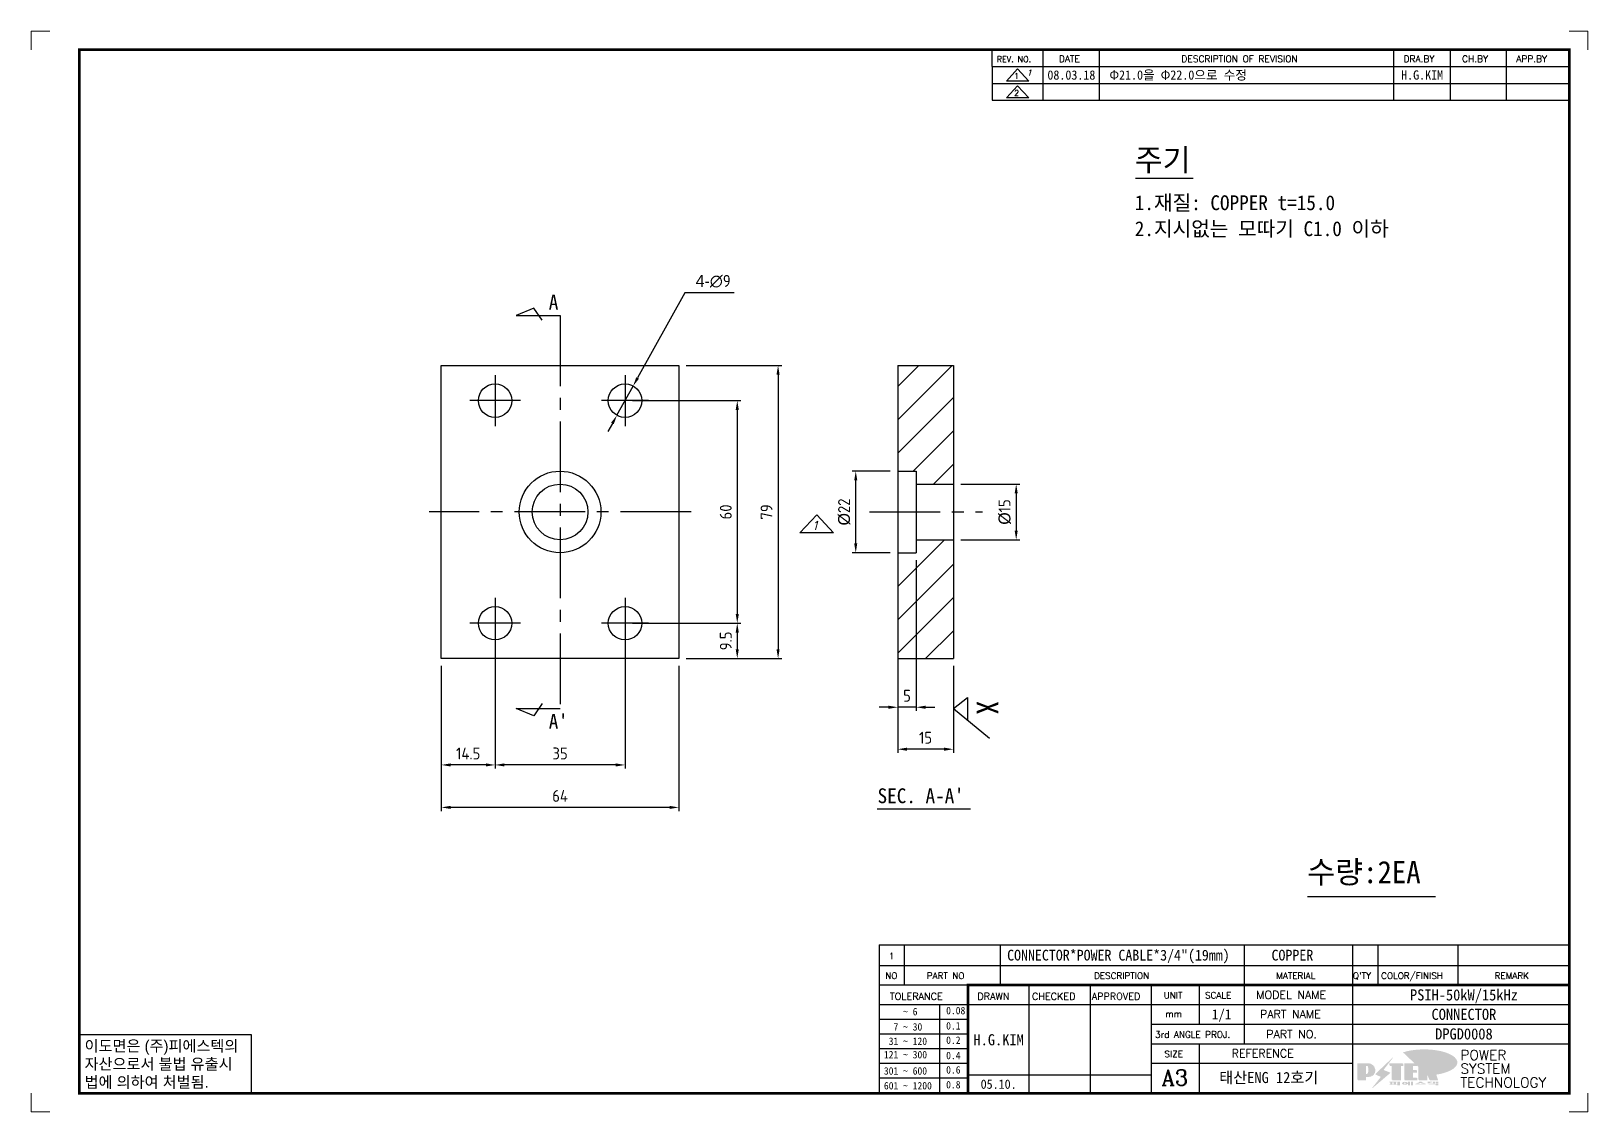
# Model space of a CAD drawing. Header units: millimetres. Extents: x 0 to 1342, y 0 to 952.
# Drawn here: x 455.8 to 875.3, y 0 to 291.3 of the extents above; entities that cross this region are included whole.
import ezdxf
from ezdxf.enums import TextEntityAlignment as Align

# ---------------------------------------------------------------- set-up
doc = ezdxf.new("R2010")
doc.units = ezdxf.units.MM
doc.linetypes.add('CENTER', pattern=[50.8, 31.75, -6.35, 6.35, -6.35])
doc.linetypes.add('CENTER2', pattern=[28.575, 19.05, -3.175, 3.175, -3.175])
doc.layers.add('FORMAT-1', color=7, linetype='Continuous')
doc.layers.add('line', color=3, linetype='Continuous')
doc.styles.add('h1', font='')
doc.styles.add('HAN', font='')
doc.styles.add('RC', font='ROMANC.SHX')
doc.styles.add('ROMANT', font='romant')
doc.styles.add('RT', font='ROMANT.SHX', dxfattribs={"oblique": 15})
doc.styles.get("Standard").update_dxf_attribs({"font": 'ISOCP.SHX', "bigfont": 'WHGTXT.SHX'})
doc.styles.get('h1').set_extended_font_data('New Gulim')
doc.styles.get('HAN').set_extended_font_data('GulimChe')
doc.dimstyles.new('PSTEK-1', dxfattribs={"dimtxt": 3.2, "dimasz": 2.5, "dimexe": 1, "dimexo": 2, "dimgap": 1.5, "dimtad": 1, "dimtoh": 1, "dimrnd": 0.05, "dimzin": 9, "dimdsep": 46, "dimtxsty": 'Standard', "dimcen": 0, "dimclrt": 3, "dimadec": 1, "dimazin": 2, "dimtfac": 1, "dimtmove": 0, "dimatfit": 3, "dimfxl": 0, "dimtolj": 1, "dimtzin": 0, "dimarcsym": 0})

# ---------------------------------------------------------------- blocks, each defined once
blk = doc.blocks.new('*D84')
at = {"color": 0, "lineweight": -2}
for p, q in [((617.86, 191.7), (647.11, 191.7)), ((646.11, 189.2), (646.11, 134.2)), ((617.86, 131.7), (647.11, 131.7))]:
    blk.add_line(p, q, dxfattribs=at)
at = {"color": 0}
for points in [[(645.69, 189.2), (646.53, 189.2), (646.11, 191.7)], [(645.69, 134.2), (646.53, 134.2), (646.11, 131.7)]]:
    blk.add_solid(points, dxfattribs=at)
at = {"layer": 'DEFPOINTS', "color": 0}
for p in [(615.86, 191.7, 1841.33), (615.86, 131.7, 1841.33), (646.11, 131.7)]:
    blk.add_point(p, dxfattribs=at)
at = {"color": 3, "insert": (643.01, 161.7), "char_height": 3.2, "attachment_point": 5, "rotation": 90}
blk.add_mtext('\\A1;60', dxfattribs=at)
blk = doc.blocks.new('*D85')
at = {"color": 0, "lineweight": -2}
for p, q in [((632.36, 201.2), (658.11, 201.2)), ((657.11, 198.7), (657.11, 124.7)), ((632.36, 122.2), (658.11, 122.2))]:
    blk.add_line(p, q, dxfattribs=at)
at = {"color": 0}
for points in [[(656.69, 198.7), (657.52, 198.7), (657.11, 201.2)], [(656.69, 124.7), (657.52, 124.7), (657.11, 122.2)]]:
    blk.add_solid(points, dxfattribs=at)
at = {"layer": 'DEFPOINTS', "color": 0}
for p in [(630.36, 201.2, 1841.33), (630.36, 122.2, 1841.33), (657.11, 122.2)]:
    blk.add_point(p, dxfattribs=at)
at = {"color": 3, "insert": (654.01, 161.7), "char_height": 3.2, "attachment_point": 5, "rotation": 90}
blk.add_mtext('\\A1;79', dxfattribs=at)
blk = doc.blocks.new('*D86')
at = {"color": 0, "lineweight": -2}
for p, q in [((580.86, 130.2), (580.86, 92.51)), ((615.86, 130.2), (615.86, 92.51)), ((613.36, 93.51), (583.36, 93.51))]:
    blk.add_line(p, q, dxfattribs=at)
at = {"color": 0}
for points in [[(583.36, 93.93), (583.36, 93.1), (580.86, 93.51)], [(613.36, 93.93), (613.36, 93.1), (615.86, 93.51)]]:
    blk.add_solid(points, dxfattribs=at)
at = {"layer": 'DEFPOINTS', "color": 0}
for p in [(580.86, 132.2, 1841.33), (615.86, 132.2, 1841.33), (580.86, 93.51)]:
    blk.add_point(p, dxfattribs=at)
at = {"color": 3, "insert": (598.36, 96.61), "char_height": 3.2, "attachment_point": 5}
blk.add_mtext('\\A1;35', dxfattribs=at)
blk = doc.blocks.new('*D87')
at = {"color": 0, "lineweight": -2}
for p, q in [((566.36, 120.2), (566.36, 81.06)), ((630.36, 120.2), (630.36, 81.06)), ((627.86, 82.06), (568.86, 82.06))]:
    blk.add_line(p, q, dxfattribs=at)
at = {"color": 0}
for points in [[(568.86, 82.48), (568.86, 81.65), (566.36, 82.06)], [(627.86, 82.48), (627.86, 81.65), (630.36, 82.06)]]:
    blk.add_solid(points, dxfattribs=at)
at = {"layer": 'DEFPOINTS', "color": 0}
for p in [(566.36, 122.2, 1841.33), (630.36, 122.2, 1841.33), (566.36, 82.06)]:
    blk.add_point(p, dxfattribs=at)
at = {"color": 3, "insert": (598.36, 85.16), "char_height": 3.2, "attachment_point": 5}
blk.add_mtext('\\A1;64', dxfattribs=at)
blk = doc.blocks.new('no3')
at = {"color": 180}
for p, q in [((0, 5.5), (0, 0)), ((0, 5.5), (186, 5.5)), ((6.79, 5.5), (6.79, 0)), ((32.74, 0.11), (32.74, 5.5)), ((98.4, 5.5), (98.4, 0)), ((127.61, 5.5), (127.61, 0)), ((134.43, 5.5), (134.43, 0)), ((155.98, 5.5), (155.98, 0))]:
    blk.add_line(p, q, dxfattribs=at)
at = {"color": 2, "style": 'HAN'}
for tag, p in [('PART-NO', (19.76, 2.75)), ('MATERIAL', (111.38, 2.75)), ("Q'TY", (131.02, 2.75)), ('COLOR/FINISH', (145.2, 2.75)), ('REMARK', (170.76, 2.75))]:
    blk.add_attdef(tag, text='', height=2.9, dxfattribs=at).set_placement(p, align=Align.MIDDLE_CENTER)
blk.add_attdef('DESCRIPTION', text='', height=2.9, dxfattribs=at).set_placement((34.51, 2.75), align=Align.MIDDLE_LEFT)
at = {"color": 2, "style": 'RT', "oblique": 15}
blk.add_attdef('NO', text='', height=1.74, dxfattribs=at).set_placement((3.38, 2.51), align=Align.MIDDLE_CENTER)
blk = doc.blocks.new('t3')
for p, q in [((0, 15.88), (46.25, 15.88)), ((0, 15.88), (0, 0)), ((46.25, 15.88), (46.25, 0)), ((0, 0), (46.25, 0))]:
    blk.add_line(p, q)
at = {"color": 1, "style": 'h1'}
for s, p in [('이도면은 (주)피에스텍의', (1.4, 11.29)), ('자산으로서 불법 유출시', (1.4, 6.41)), ('법에 의하여 처벌됨.', (1.4, 1.52))]:
    blk.add_text(s, height=3, dxfattribs=at).set_placement(p)
blk = doc.blocks.new('new LOGO')
at = {"layer": 'line'}
h = blk.add_hatch(color=1, dxfattribs=at)
h.paths.add_polyline_path([(41.5, 16.4), (54.3, 16.4, 1), (54.3, 82.9), (0, 82.9), (0, -0.1), (41.5, -0.1)])
h.paths.add_polyline_path([(41.5, 27.9), (41.5, 71.9), (43.6, 71.9, -0.414214), (54.6, 60.9), (54.6, 38.9, -0.414214), (43.6, 27.9)], flags=16)
h.paths.add_polyline_path([(214.7, 71.9), (227.5, 71.9), (227.5, 82.9), (159.7, 82.9), (159.7, 71.9), (172.5, 71.9), (172.5, -0.1), (214.7, -0.1)])
h.paths.add_polyline_path([(276, 37.4), (294.8, 37.4), (294.8, 49.1), (276, 49.1), (276, 71.9), (294.8, 71.9), (294.8, 82.9), (234.5, 82.9), (234.5, -0.1), (297, -0.1), (297, 10.9), (276, 10.9)])
h.paths.add_polyline_path([(347.2, 35.2), (359.7, -0.1), (400.5, -0.1), (379.6, 66.8), (399.7, 82.9), (380.6, 82.9), (347.2, 61.6), (347.2, 82.9), (305.5, 82.9), (305.5, -0.1), (347.2, -0.1)])
h = blk.add_hatch(color=250, dxfattribs=at)
h.paths.add_polyline_path([(44.5, 69.4), (46.6, 69.4, -0.129793), (52, 68, 0.221832), (43.6, 71.9), (41.5, 71.9), (41.5, 27.9), (43.6, 27.9, 0.02048), (44.5, 28)], flags=17)
h.paths.add_polyline_path([(44.5, 13.9), (57.3, 13.9, 0.72362), (77.1, 73.9, -0.679777), (54.3, 16.4), (41.5, 16.4), (41.5, -0.1), (3, -0.1), (3, -2.6), (44.5, -2.6)])
h.paths.add_polyline_path([(117.9, 14.2), (71.5, -44.4), (77.1, -39.6), (120.8, 15.6), (92, 28.9), (173.3, 106), (177.5, 111.4), (89.1, 27.6)])
h.paths.add_polyline_path([(162.7, 71.9), (162.7, 69.4), (172.5, 69.4), (172.5, 71.9)], flags=17)
h.paths.add_polyline_path([(217.7, 69.4), (230.5, 69.4), (230.5, 80.4), (227.5, 80.4), (227.5, 71.9), (214.7, 71.9), (214.7, -0.1), (175.5, -0.1), (175.5, -2.6), (217.7, -2.6)])
h.paths.add_polyline_path([(297.8, 46.6), (294.8, 46.6), (294.8, 37.4), (276, 37.4), (276, 10.9), (279, 10.9), (279, 34.9), (297.8, 34.9)])
h.paths.add_polyline_path([(300, 8.4), (297, 8.4), (297, -0.1), (237.5, -0.1), (237.5, -2.6), (300, -2.6)])
h.paths.add_polyline_path([(297.8, 80.4), (294.8, 80.4), (294.8, 71.9), (276, 71.9), (276, 49.1), (279, 49.1), (279, 69.4), (297.8, 69.4)])
h.paths.add_polyline_path([(350.2, 80.4), (347.2, 80.4), (347.2, 61.6), (350.2, 63.5)])
h.paths.add_polyline_path([(350.2, 26.7), (347.2, 35.2), (347.2, -0.1), (308.5, -0.1), (308.5, -2.6), (350.2, -2.6)])
h.paths.add_polyline_path([(402.7, 80.4), (396.5, 80.4), (379.6, 66.8), (400.5, -0.1), (361.8, -0.1), (362.7, -2.6), (403.5, -2.6), (382.6, 64.3)])
blk.add_hatch(color=5, dxfattribs=at).paths.add_polyline_path([(166.3, 35), (131, 49), (180.4, 112.7), (92, 28.9), (120.8, 15.6), (74.4, -43)])
h = blk.add_hatch(color=253, dxfattribs=at)
edge = h.paths.add_edge_path()
edge.add_ellipse((333.9, 86.4), major_axis=(-165.9, 0), ratio=0.39426, start_angle=111.51268, end_angle=334.46902)
edge.add_ellipse((314.1, 81.2), major_axis=(-153.7, 0), ratio=0.40699, start_angle=121.30662, end_angle=327.74369, ccw=False)
edge.add_line((394, 27.8), (394.7, 25.6))
h = blk.add_hatch(color=250, dxfattribs=at)
edge = h.paths.add_edge_path()
edge.add_ellipse((237.8, -17.6), major_axis=(-14.3, 0), ratio=0.526336, start_angle=192.2456, end_angle=269.07481)
edge.add_line((238.1, -10.1), (237.6, -10.1))
edge.add_ellipse((237.8, -17.6), major_axis=(-14.3, 0), ratio=0.526336, start_angle=270.92519, end_angle=449.07481)
edge.add_line((237.6, -25.1), (238.1, -25.1))
edge.add_ellipse((237.8, -17.6), major_axis=(-14.3, 0), ratio=0.526336, start_angle=450.92519, end_angle=527.7544)
edge.add_line((251.7, -19.2), (254.1, -19.2))
edge.add_line((254.1, -19.2), (254.1, -27.1))
edge.add_line((254.1, -27.1), (263.1, -27.1))
edge.add_line((263.1, -27.1), (263.1, -10.1))
edge.add_line((263.1, -10.1), (254.1, -10.1))
edge.add_line((254.1, -10.1), (254.1, -16))
edge.add_line((254.1, -16), (251.7, -16))
h.paths.add_polyline_path([(241, -16.4), (241, -18.7, -1), (234.4, -18.7), (234.4, -16.4, -1)], flags=16)
h.paths.add_polyline_path([(278.2, -10.1), (268.1, -10.1), (268.1, -27.1), (278.2, -27.1)])
h.paths.add_polyline_path([(310.3, -10.1), (310.3, -11.1, -0.157169), (289.3, -17.5), (294, -19.9, 0.128407), (316.3, -15.9, 0.128407), (338.6, -19.9), (343.3, -17.5, -0.157169), (322.2, -11.1), (322.2, -10.1)])
h.paths.add_polyline_path([(342.1, -25.1), (342.1, -22.3), (290.4, -22.3), (290.4, -25.1)])
h.paths.add_polyline_path([(352, -10.1), (352, -16.2, 0.414214), (354, -18.2), (378.7, -18.2), (378.7, -19.6), (390.2, -19.6), (390.2, -10.1), (378.7, -10.1), (378.7, -13.6), (374.7, -13.6), (374.7, -15.1), (378.7, -15.1), (378.7, -16.2), (364.7, -16.2), (364.7, -15.1), (371.2, -15.1), (371.2, -13.6), (364.7, -13.6), (364.7, -12.6), (374.7, -12.6), (374.7, -10.1)])
h.paths.add_polyline_path([(393.8, -10.1), (393.8, -19.6), (405, -19.6), (405, -10.1)])
h.paths.add_polyline_path([(405, -27.1), (405, -20.9), (356.8, -20.9), (356.8, -23), (391.8, -23), (391.8, -27.1)])
h.paths.add_polyline_path([(200.4, -10.1), (200.4, -22.3), (193.2, -22.3), (193.2, -12.6), (196.6, -12.6), (196.6, -10.1), (161, -10.1), (161, -12.6), (164.5, -12.6), (164.5, -22.3), (161, -22.3), (161, -25.1), (200.4, -25.1), (200.4, -27.1), (213.9, -27.1), (213.9, -10.1)])
h.paths.add_polyline_path([(182, -12.6), (175.6, -12.6), (175.6, -22.3), (182, -22.3)], flags=17)
blk = doc.blocks.new('format-3')
at = {"color": 3, "lineweight": 9}
for p, q in [((0, 286.3), (0, 291.3)), ((5, 291.3), (0, 291.3)), ((414.5, 291.3), (419.5, 291.3)), ((419.5, 286.3), (419.5, 291.3)), ((0, 5), (0, 0)), ((419.5, 5), (419.5, 0)), ((5, 0), (0, 0)), ((414.5, 0), (419.5, 0))]:
    blk.add_line(p, q, dxfattribs=at)
at = {"color": 180}
for p, q in [((258.97, 281.75), (258.97, 286.3)), ((272.71, 281.75), (272.71, 286.3)), ((287.94, 281.75), (287.94, 286.3)), ((367.22, 281.75), (367.22, 286.3)), ((382.45, 281.75), (382.45, 286.3)), ((397.61, 281.75), (397.61, 286.3)), ((258.97, 281.75), (414.5, 281.75)), ((228.5, 39.49), (228.5, 5)), ((228.5, 39.49), (414.5, 39.49)), ((235.29, 39.49), (235.29, 34.21)), ((261.24, 34.21), (261.24, 39.49)), ((326.9, 39.49), (326.9, 34.21)), ((356.11, 39.49), (356.11, 34.21)), ((362.93, 39.49), (362.93, 34.21)), ((384.48, 39.49), (384.48, 34.21)), ((228.5, 34.21), (252.48, 34.21)), ((268.96, 5), (268.96, 34.21)), ((285.45, 5), (285.45, 34.21)), ((301.94, 5), (301.94, 34.21)), ((314.72, 34.21), (314.72, 23.65)), ((326.9, 34.21), (326.9, 18.37)), ((356.11, 34.21), (356.11, 5)), ((228.5, 28.93), (252.48, 28.93)), ((244.89, 5.23), (244.89, 28.93)), ((252.48, 28.93), (414.5, 28.93)), ((228.5, 24.98), (252.48, 24.98)), ((228.5, 21.03), (252.48, 21.03)), ((301.94, 23.65), (414.5, 23.65)), ((228.5, 17.08), (252.48, 17.08)), ((301.94, 18.37), (414.5, 18.37)), ((314.72, 18.37), (314.72, 5)), ((228.5, 13.13), (252.48, 13.13)), ((301.94, 13.09), (356.11, 13.09)), ((228.5, 9.18), (252.48, 9.18)), ((252.48, 9.95), (301.94, 9.95))]:
    blk.add_line(p, q, dxfattribs=at)
at = {"const_width": 0.7}
blk.add_lwpolyline([(252.48, 5), (252.48, 34.21), (414.5, 34.21)], dxfattribs=at)
at = {"layer": 'FORMAT-1', "const_width": 0.7}
blk.add_lwpolyline([(13, 5), (13, 286.3), (414.5, 286.3), (414.5, 5)], close=True, dxfattribs=at)
blk.add_blockref('t3', (13, 5))
at = {"xscale": 0.05400000000000027, "yscale": 0.05400000000000027, "zscale": 0.05400000000000027}
blk.add_blockref('new LOGO', (357.35, 8.65), dxfattribs=at)
at = {"color": 2}
for s, height, style, p in [('REV. NO.', 1.56, 'RC', (260.23, 282.95)), ('DATE', 1.788, 'RC', (276.95, 282.94)), ('DESCRIPTION OF REVISION', 1.7875, 'RC', (309.98, 282.94)), ('DRA.BY', 1.788, 'RC', (369.83, 282.94)), ('CH.BY', 1.788, 'RC', (385.59, 282.94)), ('APP.BY', 1.788, 'RC', (400.18, 282.94)), ('COLOR/FINISH', 1.7424, 'RC', (363.8, 35.83)), ('NO', 1.742, 'RC', (230.16, 35.83)), ('PART NO', 1.742, 'RC', (241.36, 35.83)), ('DESCRIPTION', 1.7424, 'RC', (286.43, 35.83)), ('MATERIAL', 1.742, 'RC', (335.52, 35.83)), ("Q'TY", 1.742, 'RC', (356.17, 35.83)), ('REMARK', 1.742, 'RC', (394.37, 35.83)), (' TOLERANCE', 1.9, 'RC', (230.11, 30.22)), ('DRAWN', 1.9, 'RC', (255, 30.22)), ('CHECKED', 1.9, 'RC', (269.71, 30.22)), ('APPROVED', 1.9, 'RC', (285.8, 30.22)), ('UNIT', 1.742, 'RC', (305.19, 30.55)), ('SCALE', 1.742, 'RC', (316.32, 30.55)), ('MODEL NAME', 2.178, 'RC', (330.12, 30.46)), ('    ~ 6', 2, 'HAN', (229.8, 26.03)), ('0.08', 2, 'HAN', (246.57, 26.31)), ('mm', 1.742, 'RC', (305.67, 25.56)), ('PART NAME', 2.178, 'RC', (331.17, 25.24)), ('  7 ~ 30', 2, 'HAN', (229.8, 21.91)), ('0.1', 2, 'HAN', (246.57, 22.2)), ('3rd ANGLE PROJ.', 1.7424, 'RC', (302.87, 19.97)), ('PART NO.', 2.178, 'RC', (332.84, 19.85)), (' 31 ~ 120', 2, 'HAN', (229.8, 18.04)), ('0.2', 2, 'HAN', (246.57, 18.32)), ('REFERENCE', 2.178, 'RC', (323.52, 14.69)), ('121 ~ 300', 2, 'HAN', (229.8, 14.42)), ('0.4', 2, 'HAN', (246.57, 14.2)), ('SIZE', 1.742, 'RC', (305.39, 14.71)), ('301 ~ 600', 2, 'HAN', (229.8, 10.04)), ('0.6', 2, 'HAN', (246.57, 10.32)), ('601 ~ 1200', 2, 'HAN', (229.8, 6.05)), ('0.8', 2, 'HAN', (246.57, 6.33))]:
    blk.add_text(s, height=height, dxfattribs=dict(at, style=style)).set_placement(p)
at = {"style": 'ROMANT'}
for s, p in [('POWER', (385.15, 13.96)), ('SYSTEM', (385.15, 10.31)), ('TECHNOLOGY', (385.15, 6.56))]:
    blk.add_text(s, height=2.7, dxfattribs=at).set_placement(p)
at = {"color": 2, "lineweight": 25, "style": 'RC'}
blk.add_text('A3', height=4.182, dxfattribs=at).set_placement((304.61, 7.14))
at = {"style": 'HAN'}
for tag, height, p in [('MODEL-NAME', 3, (386.1, 31.53)), ('SCALE', 2.7, (320.81, 26.29)), ('PART-NAME', 3, (386.1, 26.29)), ('CH-BY', 3, (277.21, 19.44)), ('PART-NO', 3, (386.1, 21.01)), ('DRA-BY', 3, (260.72, 19.44)), ('APP-BY', 3, (293.7, 19.44)), ('DRA-DATE', 2.5, (260.72, 7.47)), ('CH-DATE', 2.5, (277.21, 7.47)), ('APP-DATE', 2.5, (293.7, 7.47)), ('관련업체', 3, (333.52, 9.26))]:
    blk.add_attdef(tag, text='', height=height, dxfattribs=at).set_placement(p, align=Align.MIDDLE_CENTER)
blk = doc.blocks.new('*D106')
at = {"color": 0, "lineweight": -2}
for p, q in [((706.36, 169.2), (722.28, 169.2)), ((721.28, 166.7), (721.28, 156.7)), ((706.36, 154.2), (722.28, 154.2))]:
    blk.add_line(p, q, dxfattribs=at)
at = {"color": 0}
for points in [[(720.86, 166.7), (721.69, 166.7), (721.28, 169.2)], [(720.86, 156.7), (721.69, 156.7), (721.28, 154.2)]]:
    blk.add_solid(points, dxfattribs=at)
at = {"layer": 'DEFPOINTS', "color": 0}
for p in [(704.36, 169.2, -1841.33), (704.36, 154.2, -1841.33), (721.28, 154.2)]:
    blk.add_point(p, dxfattribs=at)
at = {"color": 3, "insert": (718.18, 161.7), "char_height": 3.2, "attachment_point": 5, "rotation": 90}
blk.add_mtext('\\A1;{\\f??|b0|i0|c0|p49;%%C}15', dxfattribs=at)
blk = doc.blocks.new('*D107')
at = {"color": 0, "lineweight": -2}
for p, q in [((687.36, 172.7), (677.04, 172.7)), ((678.04, 153.2), (678.04, 170.2)), ((687.36, 150.7), (677.04, 150.7))]:
    blk.add_line(p, q, dxfattribs=at)
at = {"color": 0}
for points in [[(677.62, 170.2), (678.45, 170.2), (678.04, 172.7)], [(677.62, 153.2), (678.45, 153.2), (678.04, 150.7)]]:
    blk.add_solid(points, dxfattribs=at)
at = {"layer": 'DEFPOINTS', "color": 0}
for p in [(678.04, 172.7), (689.36, 172.7, -1841.33), (689.36, 150.7, -1841.33)]:
    blk.add_point(p, dxfattribs=at)
at = {"color": 3, "insert": (674.94, 161.7), "char_height": 3.2, "attachment_point": 5, "rotation": 90}
blk.add_mtext('\\A1;{\\f??|b0|i0|c0|p49;%%C}22', dxfattribs=at)
blk = doc.blocks.new('*D108')
at = {"color": 0, "lineweight": -2}
for p, q in [((689.36, 120.2), (689.36, 96.75)), ((704.36, 120.2), (704.36, 96.75)), ((701.86, 97.75), (691.86, 97.75))]:
    blk.add_line(p, q, dxfattribs=at)
at = {"color": 0}
for points in [[(691.86, 98.17), (691.86, 97.33), (689.36, 97.75)], [(701.86, 98.17), (701.86, 97.33), (704.36, 97.75)]]:
    blk.add_solid(points, dxfattribs=at)
at = {"layer": 'DEFPOINTS', "color": 0}
for p in [(689.36, 122.2, -1841.33), (704.36, 122.2, -1841.33), (689.36, 97.75)]:
    blk.add_point(p, dxfattribs=at)
at = {"color": 3, "insert": (696.86, 100.85), "char_height": 3.2, "attachment_point": 5}
blk.add_mtext('\\A1;15', dxfattribs=at)
blk = doc.blocks.new('*D109')
at = {"color": 0, "lineweight": -2}
for p, q in [((689.36, 148.7), (689.36, 108.06)), ((694.36, 148.7), (694.36, 108.06)), ((686.86, 109.06), (684.36, 109.06)), ((694.36, 109.06), (689.36, 109.06)), ((696.86, 109.06), (699.36, 109.06))]:
    blk.add_line(p, q, dxfattribs=at)
at = {"color": 0}
for points in [[(686.86, 109.48), (686.86, 108.64), (689.36, 109.06)], [(696.86, 109.48), (696.86, 108.64), (694.36, 109.06)]]:
    blk.add_solid(points, dxfattribs=at)
at = {"layer": 'DEFPOINTS', "color": 0}
for p in [(689.36, 150.7, -1841.33), (694.36, 150.7, -1841.33), (689.36, 109.06)]:
    blk.add_point(p, dxfattribs=at)
at = {"color": 3, "insert": (691.86, 112.16), "char_height": 3.2, "attachment_point": 5}
blk.add_mtext('\\A1;5', dxfattribs=at)
blk = doc.blocks.new('*D110')
at = {"color": 0, "lineweight": -2}
for p, q in [((631.95, 220.77), (619.25, 197.82)), ((645.32, 220.77), (631.95, 220.77)), ((613.69, 187.76), (618.04, 195.63)), ((612.48, 185.57), (611.27, 183.38))]:
    blk.add_line(p, q, dxfattribs=at)
at = {"color": 0}
for points in [[(618.89, 198.02), (619.62, 197.62), (618.04, 195.63)], [(612.11, 185.77), (612.84, 185.37), (613.69, 187.76)]]:
    blk.add_solid(points, dxfattribs=at)
at = {"layer": 'DEFPOINTS', "color": 0}
for p in [(618.04, 195.63, -1841.33), (613.69, 187.76, -1841.33)]:
    blk.add_point(p, dxfattribs=at)
at = {"color": 3, "insert": (639.62, 223.87), "char_height": 3.2, "attachment_point": 5}
blk.add_mtext('\\A1;{\\f??|b0|i0|c0|p49;4-}∅9', dxfattribs=at)
blk = doc.blocks.new('*D111')
at = {"color": 0, "lineweight": -2}
for p, q in [((580.86, 122.86), (580.86, 92.51)), ((566.36, 120.2), (566.36, 92.51)), ((578.36, 93.51), (568.86, 93.51))]:
    blk.add_line(p, q, dxfattribs=at)
at = {"color": 0}
for points in [[(568.86, 93.93), (568.86, 93.1), (566.36, 93.51)], [(578.36, 93.93), (578.36, 93.1), (580.86, 93.51)]]:
    blk.add_solid(points, dxfattribs=at)
at = {"layer": 'DEFPOINTS', "color": 0}
for p in [(566.36, 122.2, -1841.33), (580.86, 124.86, -1841.33), (566.36, 93.51)]:
    blk.add_point(p, dxfattribs=at)
at = {"color": 3, "insert": (573.61, 96.61), "char_height": 3.2, "attachment_point": 5}
blk.add_mtext('\\A1;14.5', dxfattribs=at)
blk = doc.blocks.new('*D112')
at = {"color": 0, "lineweight": -2}
for p, q in [((624.2, 131.7), (647.11, 131.7)), ((646.11, 129.2), (646.11, 124.7)), ((632.36, 122.2), (647.11, 122.2))]:
    blk.add_line(p, q, dxfattribs=at)
at = {"color": 0}
for points in [[(645.69, 129.2), (646.53, 129.2), (646.11, 131.7)], [(645.69, 124.7), (646.53, 124.7), (646.11, 122.2)]]:
    blk.add_solid(points, dxfattribs=at)
at = {"layer": 'DEFPOINTS', "color": 0}
for p in [(622.2, 131.7, -1841.33), (630.36, 122.2, -1841.33), (646.11, 122.2)]:
    blk.add_point(p, dxfattribs=at)
at = {"color": 3, "insert": (643.01, 126.95), "char_height": 3.2, "attachment_point": 5, "rotation": 90}
blk.add_mtext('\\A1;9.5', dxfattribs=at)
blk = doc.blocks.new('re3')
at = {"color": 180}
for p, q in [((0, 0), (0, -4.55)), ((6.87, -0.64), (3.86, -3.91)), ((9.88, -3.91), (3.86, -3.91)), ((6.87, -0.64), (9.88, -3.91)), ((13.74, -4.55), (13.74, 0)), ((28.97, -4.55), (28.97, 0)), ((108.25, -4.55), (108.25, 0)), ((123.49, -4.55), (123.49, 0)), ((138.64, -4.55), (138.64, 0)), ((0, -4.55), (155.53, -4.55))]:
    blk.add_line(p, q, dxfattribs=at)
at = {"color": 2, "style": 'RC', "oblique": 15}
blk.add_attdef('REV.NO', text='', height=1.56, dxfattribs=at).set_placement((6.59, -2.56), align=Align.MIDDLE_CENTER)
blk.add_attdef('-1', text='', height=1.56, dxfattribs=at).set_placement((9.37, -1.66), align=Align.MIDDLE_LEFT)
at = {"color": 2, "style": 'HAN'}
for tag, p in [('REV.-DATE', (21.36, -2.28)), ('DRA.BY', (115.87, -2.28)), ('CH.BY', (131.07, -2.28)), ('APP.BY', (147.09, -2.28))]:
    blk.add_attdef(tag, text='', height=2.5, dxfattribs=at).set_placement(p, align=Align.MIDDLE_CENTER)
blk.add_attdef('DESCRIPTION-OF-REVISION', text='', height=2.5, dxfattribs=at).set_placement((31.61, -2.28), align=Align.MIDDLE_LEFT)

msp = doc.modelspace()

# ---------------------------------------------------------------- hatches: boundary and pattern name
h = msp.add_hatch()
h.set_pattern_fill('ANSI31', color=256, scale=2, style=0)
h.set_pattern_definition([(45, (-89283.724, -6808.99), (-4.49012806, 4.49012806), [])])
h.paths.add_polyline_path([(694.355, 154.196), (694.355, 150.696), (689.355, 150.696), (689.355, 122.196), (704.355, 122.196), (704.355, 154.196)])
h.paths.add_polyline_path([(689.355, 172.696), (694.355, 172.696), (694.355, 169.196), (704.355, 169.196), (704.355, 201.196), (689.355, 201.196)])

# ---------------------------------------------------------------- linework, layer by layer
for p, q in [((753.395, 251.626), (768.957, 251.626)), ((683.847, 81.665), (708.95, 81.665)), ((799.774, 58.032), (834.228, 58.032))]:
    msp.add_line(p, q)
at = {"color": 2, "linetype": 'CENTER2'}
for p, q in [((598.364, 214.657, -1841.332), (598.364, 108.735, -1841.332)), ((633.676, 161.696, -1841.332), (563.052, 161.696, -1841.332)), ((681.739, 161.696, -1841.332), (712.176, 161.696, -1841.332))]:
    msp.add_line(p, q, dxfattribs=at)
at = {"color": 1}
for p, q in [((566.364, 201.196, -1841.332), (630.364, 201.196, -1841.332)), ((566.364, 122.196, -1841.332), (566.364, 201.196, -1841.332)), ((630.364, 201.196, -1841.332), (630.364, 122.196, -1841.332)), ((689.355, 201.196, -1841.332), (689.355, 122.196, -1841.332)), ((689.355, 201.196, -1841.332), (704.355, 201.196, -1841.332)), ((704.355, 201.196, -1841.332), (704.355, 122.196, -1841.332)), ((689.355, 172.696, -1841.332), (694.355, 172.696, -1841.332)), ((694.355, 172.696, -1841.332), (694.355, 150.696, -1841.332)), ((694.355, 169.196, -1841.332), (704.355, 169.196, -1841.332)), ((694.355, 154.196, -1841.332), (704.355, 154.196, -1841.332)), ((689.355, 150.696, -1841.332), (694.355, 150.696, -1841.332)), ((630.364, 122.196, -1841.332), (566.364, 122.196, -1841.332)), ((689.355, 122.196, -1841.332), (704.355, 122.196, -1841.332))]:
    msp.add_line(p, q, dxfattribs=at)
at = {"color": 6, "linetype": 'CENTER', "ltscale": 3}
for p, q in [((580.864, 198.529, -1841.332), (580.864, 184.863, -1841.332)), ((615.864, 198.529, -1841.332), (615.864, 184.863, -1841.332)), ((587.697, 191.696, -1841.332), (574.031, 191.696, -1841.332)), ((622.197, 191.696, -1841.332), (609.531, 191.696, -1841.332)), ((580.864, 138.529, -1841.332), (580.864, 124.863, -1841.332)), ((615.864, 138.529, -1841.332), (615.864, 124.863, -1841.332)), ((587.697, 131.696, -1841.332), (574.031, 131.696, -1841.332)), ((622.197, 131.696, -1841.332), (609.531, 131.696, -1841.332))]:
    msp.add_line(p, q, dxfattribs=at)
at = {"color": 180}
for p, q in [((667.513, 160.965), (663.003, 156.051)), ((667.513, 160.965), (672.024, 156.051)), ((672.024, 156.051), (663.003, 156.051))]:
    msp.add_line(p, q, dxfattribs=at)
at = {"color": 3}
for p, q in [((704.355, 108.722), (708.135, 111.716)), ((708.135, 111.716), (708.135, 105.618)), ((704.355, 108.722), (714.04, 100.769))]:
    msp.add_line(p, q, dxfattribs=at)
at = {"color": 3, "elevation": -1841.332}
for points in [[(593.505, 213.36), (591.262, 216.672), (586.518, 214.657), (598.364, 214.657)], [(593.505, 110.032), (591.262, 106.72), (586.518, 108.735), (598.364, 108.735)]]:
    msp.add_lwpolyline(points, dxfattribs=at)
at = {"color": 1}
for centre, radius in [((580.864, 191.696, -1841.332), 4.5), ((615.864, 191.696, -1841.332), 4.5), ((598.364, 161.696, -1841.332), 11), ((598.364, 161.696, -1841.332), 7.5), ((580.864, 131.696, -1841.332), 4.5), ((615.864, 131.696, -1841.332), 4.5)]:
    msp.add_circle(centre, radius, dxfattribs=at)

# ---------------------------------------------------------------- block references
msp.add_blockref('format-3', (455.828, 0)).add_auto_attribs({'DRA-DATE': '05.10.', 'DRA-BY': 'H.G.KIM', 'MODEL-NAME': 'PSIH-50kW/15kHz', 'PART-NAME': 'CONNECTOR', 'PART-NO': 'DPGD0008', 'SCALE': '1/1', '관련업체': '태산ENG 12호기'})
ref = msp.add_blockref('re3', (714.794, 281.75))
ref.add_attrib('DRA.BY', 'H.G.KIM', dxfattribs={"color": 2, "height": 2.5, "style": 'HAN'}).set_placement((830.664, 279.475), align=Align.MIDDLE_CENTER)
ref.add_attrib('DESCRIPTION-OF-REVISION', 'Φ21.0을 Φ22.0으로 수정', dxfattribs={"color": 2, "height": 2.5, "style": 'HAN'}).set_placement((746.406, 279.475), align=Align.MIDDLE_LEFT)
ref.add_attrib('REV.-DATE', '08.03.18', dxfattribs={"color": 2, "height": 2.5, "style": 'HAN'}).set_placement((736.152, 279.475), align=Align.MIDDLE_CENTER)
ref.add_attrib('-1', '1', dxfattribs={"color": 2, "height": 1.56, "style": 'RC', "oblique": 15}).set_placement((724.163, 280.09), align=Align.MIDDLE_LEFT)
ref.add_attrib('REV.NO', '1', dxfattribs={"color": 2, "height": 1.56, "style": 'RC'}).set_placement((721.382, 279.193), align=Align.MIDDLE_CENTER)
ref = msp.add_blockref('re3', (714.794, 277.2))
ref.add_attrib('REV.NO', '2', dxfattribs={"color": 2, "height": 1.56, "style": 'RC'}).set_placement((721.382, 274.643), align=Align.MIDDLE_CENTER)
ref = msp.add_blockref('no3', (684.328, 39.494))
ref.add_attrib('MATERIAL', 'COPPER', dxfattribs={"color": 2, "height": 2.9, "style": 'HAN'}).set_placement((795.703, 42.244), align=Align.MIDDLE_CENTER)
ref.add_attrib('DESCRIPTION', 'CONNECTOR*POWER CABLE*3/4"(19mm)', dxfattribs={"color": 2, "height": 2.9, "style": 'HAN'}).set_placement((718.836, 42.244), align=Align.MIDDLE_LEFT)
ref.add_attrib('NO', '1', dxfattribs={"color": 2, "height": 1.74, "style": 'RT'}).set_placement((687.712, 42.001), align=Align.MIDDLE_CENTER)

# ---------------------------------------------------------------- texts
at = {"color": 3, "style": 'HAN'}
for s, height, p in [('주기', 6, (753.224, 253.59)), ('1.재질: COPPER t=15.0', 4, (753.224, 243.045)), ('2.지시없는 모따기 C1.0 이하', 4, (753.224, 236.045)), ('A', 4, (595.313, 216.255, -4492.851)), ("A'", 4, (595.313, 103.244, -4492.851)), ("SEC. A-A'", 4, (683.918, 83.202, -2946.132)), ('수량:2EA', 6, (799.701, 61.63))]:
    msp.add_text(s, height=height, dxfattribs=at).set_placement(p)
msp.add_text('X', height=5.76, rotation=270, dxfattribs=at).set_placement((710.669, 110.781, -2651.519))
at = {"color": 2, "style": 'RC', "oblique": 15}
msp.add_attdef('1', text='1', height=2.34, dxfattribs=at).set_placement((667.09, 158.085), align=Align.MIDDLE_CENTER)

# ---------------------------------------------------------------- dimensions: what is measured, and where the dimension line sits
dim = msp.add_diameter_dim_2p(p1=(613.686, 187.758, -1841.332), p2=(618.042, 195.634, -1841.332), text='{\\f??|b0|i0|c0|p49;4-}<>', dimstyle='PSTEK-1')
dim.commit()
dim.dimension.update_dxf_attribs({"geometry": '*D110', "text_midpoint": (639.618, 220.775), "dimtype": 163})
for base, p1, p2, angle, picture, middle in [((657.106, 122.196, -3682.665), (630.364, 201.196, -1841.332), (630.364, 122.196, -1841.332), 270, '*D85', (654.006, 161.696, -3682.665)), ((646.109, 131.696, -3682.665), (615.864, 191.696, -1841.332), (615.864, 131.696, -1841.332), 270, '*D84', (643.009, 161.696, -3682.665)), ((646.109, 122.196), (622.197, 131.696, -1841.332), (630.364, 122.196, -1841.332), 90, '*D112', (643.009, 126.946))]:
    dim = msp.add_linear_dim(base=base, p1=p1, p2=p2, angle=angle, dimstyle='PSTEK-1')
    dim.commit()
    dim.dimension.update_dxf_attribs({"geometry": picture, "text_midpoint": middle})
at = {"color": 0}
for base, p1, p2, picture, middle in [((678.037, 172.696), (689.355, 150.696, -1841.332), (689.355, 172.696, -1841.332), '*D107', (674.936, 161.696)), ((721.278, 154.196), (704.355, 169.196, -1841.332), (704.355, 154.196, -1841.332), '*D106', (718.178, 161.696))]:
    dim = msp.add_linear_dim(base=base, p1=p1, p2=p2, angle=90, text='{\\f??|b0|i0|c0|p49;%%C}<>', dimstyle='PSTEK-1', dxfattribs=at)
    dim.commit()
    dim.dimension.update_dxf_attribs({"geometry": picture, "text_midpoint": middle})
for base, p1, p2, picture, middle in [((689.355, 109.06), (694.355, 150.696, -1841.332), (689.355, 150.696, -1841.332), '*D109', (691.855, 112.16)), ((566.364, 93.514), (580.864, 124.863, -1841.332), (566.364, 122.196, -1841.332), '*D111', (573.614, 96.614)), ((566.364, 82.062, -3682.665), (630.364, 122.196, -1841.332), (566.364, 122.196, -1841.332), '*D87', (598.364, 85.162, -3682.665)), ((689.355, 97.749), (704.355, 122.196, -1841.332), (689.355, 122.196, -1841.332), '*D108', (696.855, 100.849))]:
    dim = msp.add_linear_dim(base=base, p1=p1, p2=p2, dimstyle='PSTEK-1')
    dim.commit()
    dim.dimension.update_dxf_attribs({"geometry": picture, "text_midpoint": middle})
dim = msp.add_linear_dim(base=(580.864, 93.514, -3682.665), p1=(615.864, 132.196, -1841.332), p2=(580.864, 132.196, -1841.332), dimstyle='PSTEK-1')
dim.commit()
dim.dimension.update_dxf_attribs({"geometry": '*D86', "text_midpoint": (598.364, 93.514, -3682.665), "dimtype": 160})

doc.saveas('drawing.dxf')
